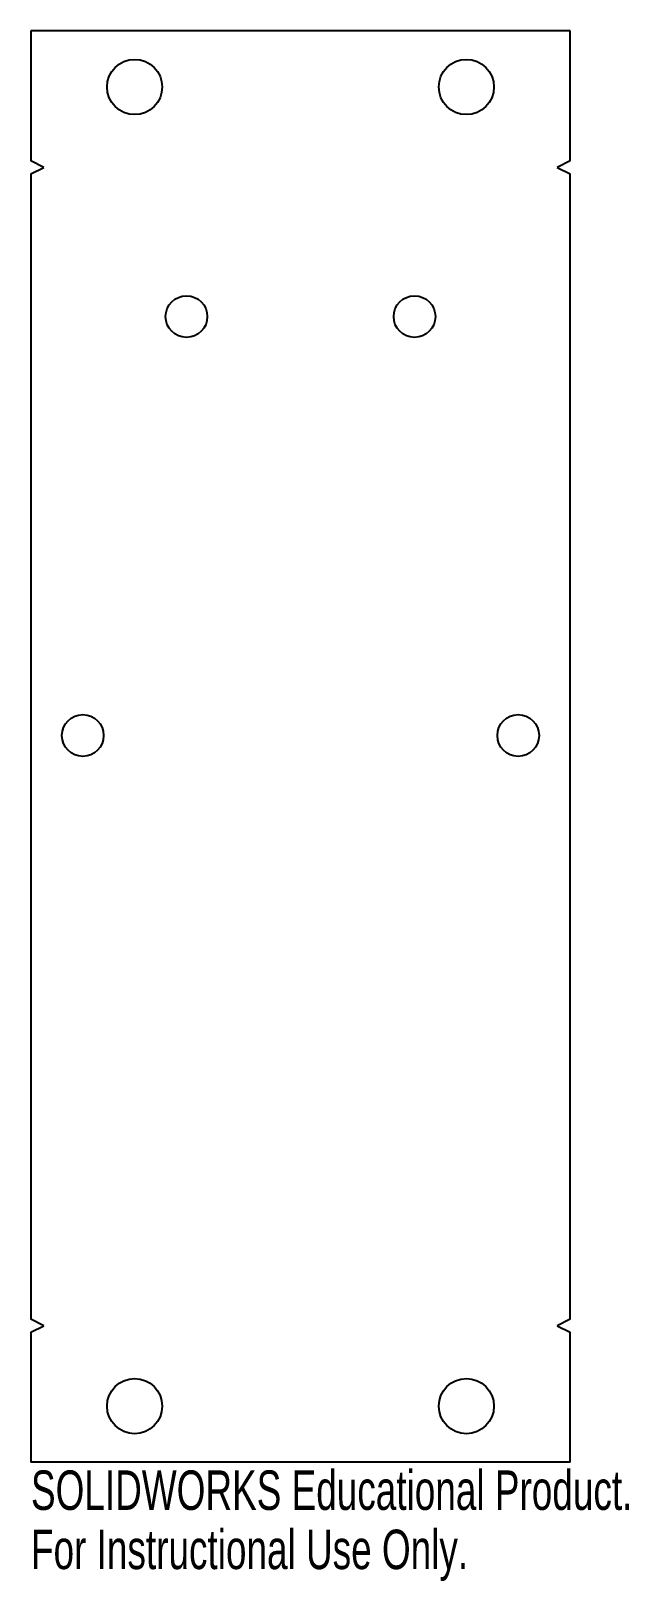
# Model space of a CAD drawing. Header units: inches. Extents: x 0 to 2.88, y -1.12 to 6.36.
import ezdxf

# ---------------------------------------------------------------- set-up
doc = ezdxf.new("R2010")
doc.units = ezdxf.units.IN
doc.header["$MEASUREMENT"] = 0
doc.styles.add('SLDTEXTSTYLE0', font='TXT', dxfattribs={"width": 0.7})

msp = doc.modelspace()

# ---------------------------------------------------------------- linework, layer by layer
at = {"color": 7, "linetype": 'Continuous', "lineweight": 25}
for p, q in [((0, 6.3552), (0, 5.729)), ((2.6, 6.3552), (0, 6.3552)), ((2.6, 5.729), (2.6, 6.3552)), ((0.0625, 5.6978), (0, 5.729)), ((0, 5.6665), (0.0625, 5.6978)), ((2.6, 5.729), (2.5375, 5.6978)), ((2.5375, 5.6978), (2.6, 5.6665)), ((0, 5.6665), (0, 0.1435)), ((2.6, 0.1435), (2.6, 5.6665)), ((0.0625, 0.1122), (0, 0.1435)), ((0, 0.081), (0.0625, 0.1122)), ((0, 0.081), (0, -0.5452)), ((2.6, 0.1435), (2.5375, 0.1122)), ((2.5375, 0.1122), (2.6, 0.081)), ((2.6, -0.5452), (2.6, 0.081)), ((2.6, -0.5452), (0, -0.5452))]:
    msp.add_line(p, q, dxfattribs=at)
for centre, radius in [((0.5, 6.0852), 0.133), ((2.1, 6.0852), 0.133), ((0.75, 4.9783), 0.1005), ((1.85, 4.9783), 0.1005), ((0.25, 2.9583), 0.1005), ((2.35, 2.9583), 0.1005), ((0.5, -0.2752), 0.133), ((2.1, -0.2752), 0.133)]:
    msp.add_circle(centre, radius, dxfattribs=at)

# ---------------------------------------------------------------- texts
at = {"color": 7, "linetype": 'Continuous', "char_height": 0.1903, "attachment_point": 1, "style": 'SLDTEXTSTYLE0'}
for s, insert in [('SOLIDWORKS Educational Product.', (0, -0.5853)), ('For Instructional Use Only.', (0, -0.8708))]:
    msp.add_mtext(s, dxfattribs=dict(at, insert=insert))

doc.saveas('drawing.dxf')
